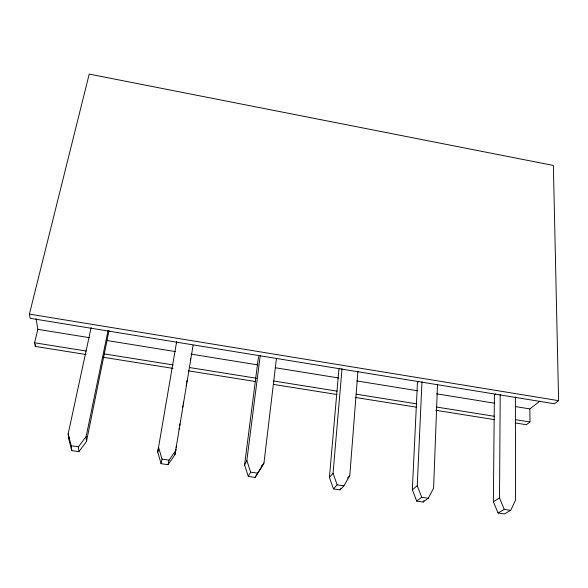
<?xml version="1.0" encoding="UTF-8"?>
<svg xmlns="http://www.w3.org/2000/svg" width="588" height="588" viewBox="0 0 588 588"><rect width="100%" height="100%" fill="white"/><g stroke="black" fill="none" stroke-linecap="round" stroke-linejoin="round"><path stroke-width="0.88" d="M109.008 330.691L86.458 441.551L78.888 451.657L71.78 450.621L68.781 438.942L68.157 433.915L91.125 327.553M515.397 396.959L515.492 500.329L510.693 510.355L504.276 509.406L499.521 497.955L500.204 394.482M510.693 510.355L504.357 513.912L498.029 512.986L493.376 501.704L494.39 395.062L495.684 393.916M437.523 384.229L433.599 488.172L428.27 498.242L423.162 502.034L416.694 501.086L412.335 489.723L417.458 382.538L418.641 381.186M428.27 498.242L421.699 497.272L417.252 485.739L421.986 381.693M339.739 368.316L338.842 369.734L329.427 477.463L333.462 488.907L340.084 489.877L343.899 485.842L349.779 475.729L357.916 371.204M333.462 488.907L337.167 484.85L333.051 473.244L342.032 368.617M258.485 356.644L244.571 464.924L248.283 476.442L255.06 477.434L261.432 467.416L261.653 465.6M261.432 467.416L263.975 462.984L276.411 358.805M244.571 464.924L246.85 460.441L260.278 355.248M176.657 341.577L157.716 452.084L161.083 463.682L168.021 464.704L174.974 454.634L175.863 449.203M176.157 447.387L176.451 445.579M179.097 429.269L179.391 427.461M179.685 425.646L179.979 423.838M182.633 407.528L182.927 405.713M183.221 403.905L183.515 402.089M186.168 385.787L186.462 383.971M186.756 382.163L187.05 380.348M190.291 360.415L190.585 358.606M174.974 454.634L193.121 345.185M176.327 343.267L176.643 341.488M157.716 452.084L158.576 447.336L162.001 459.11L161.083 463.682M86.458 441.551L86.127 436.583L108.118 330.324M68.781 438.942L69.171 437.149M168.021 464.704L169.057 460.147L176.121 449.945M85.988 354.52L35.251 346.435L35.677 344.649M35.251 346.435L34.589 342.782L37.852 329.339L36.052 318.571M29.4 314.11L89.214 74.088L553.374 165.448L558.6 400.656L554.425 403.772L30.157 318.306L29.4 314.11L558.6 400.656M423.162 502.034L423.977 500.506M248.283 476.442L250.628 472.135L246.85 460.441M255.06 477.434L263.975 462.984M340.084 489.877L340.981 488.341M78.888 451.657L78.432 446.829L86.127 436.583M329.427 477.463L333.051 473.244M347.559 478.11L349.779 475.729M412.335 489.723L417.252 485.739M515.382 406.565L529.876 408.91L539.872 401.156M416.694 501.086L421.699 497.272M529.876 408.91L529.986 421.978L526.319 424.705L515.448 422.978M493.376 501.704L499.521 497.955M498.029 512.986L504.276 509.406M68.157 433.915L71.199 445.763L78.432 446.829M162.001 459.11L169.057 460.147M250.628 472.135L257.515 473.149M337.167 484.85L343.899 485.842M34.589 342.782L86.208 351.029M104.326 353.925L173.151 364.928M189.454 367.537L256.471 378.253M273.685 381.002L337.078 391.138M356.1 394.18L416.774 403.882M436.7 407.065L494.662 416.333M515.492 419.663L529.986 421.978M103.201 357.261L172.968 368.382M188.366 370.837L255.412 381.524M273.538 384.412L336.961 394.526M355.079 397.415L416.686 407.234M435.715 410.27L494.611 419.656M37.852 329.339L89.501 337.688M106.715 340.474L175.584 351.609M190.99 354.101L258.044 364.95M275.257 367.728L338.688 377.988M356.806 380.921L417.517 390.741M436.546 393.813L494.537 403.192M71.199 445.763L71.78 450.621"/></g></svg>
